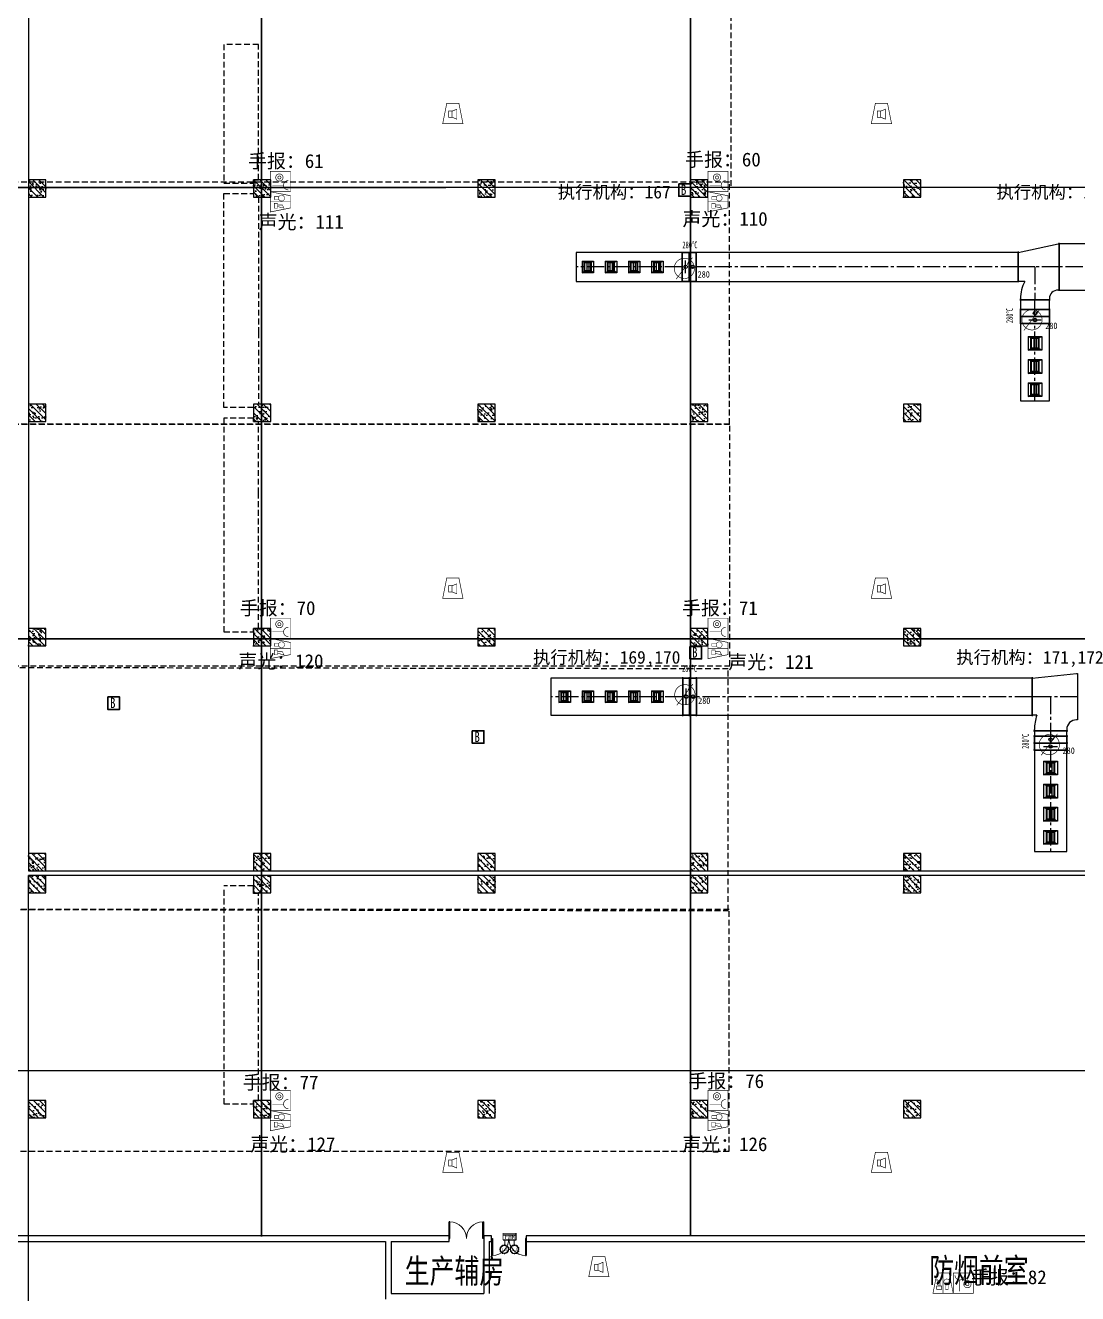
# Model space of a CAD drawing. Header units: millimetres. Extents: x -633009578 to 5705885, y -633235091 to 2571734.
# Drawn here: x 3601586 to 3647074, y 2109855 to 2164685 of the extents above; entities that cross this region are included whole.
import ezdxf
from ezdxf.enums import TextEntityAlignment as Align

# ---------------------------------------------------------------- set-up
doc = ezdxf.new("R2010")
doc.units = ezdxf.units.MM
doc.header["$LTSCALE"] = 1000
doc.header["$MEASUREMENT"] = 0
doc.linetypes.add('CENTER2', pattern=[1.125, 0.75, -0.125, 0.125, -0.125])
doc.linetypes.add('HIDDEN', pattern=[0.375, 0.25, -0.125])
doc.layers.get('0').update_dxf_attribs({"color": 9})
for name, color, linetype in [('000000000000电气', 7, 'Continuous'), ('A-ABOV(投影线)', 154, 'HIDDEN'), ('A-COLUM(柱)', 255, 'Continuous'), ('A-DOOR(门）', 4, 'Continuous'), ('A-FLOR(看线)', 8, 'Continuous'), ('A-TEXT(房间)', 243, 'Continuous'), ('A-WALL(墙)', 255, 'Continuous'), ('DUCT-排烟中心线', 5, 'CENTER2'), ('DUCT-排烟法兰', 4, 'Continuous'), ('DUCT-排烟管', 2, 'Continuous'), ('DUCT-排烟管端线', 4, 'Continuous'), ('DUCT-排烟阀门', 7, 'Continuous'), ('DUCT-排风风口', 7, 'Continuous'), ('HVAC-water Dim-SF', 241, 'Continuous'), ('TEL_TEXT', 7, 'Continuous'), ('电-强电平面-线缆', 3, 'Continuous'), ('设备-消防', 3, 'Continuous')]:
    doc.layers.add(name, color=color, linetype=linetype)
doc.styles.add('_TCH', font='simhei.ttf', dxfattribs={"width": 0.75, "bigfont": 'hztxt.shx'})
doc.styles.add('_TEL_DIM', font='simhei.ttf', dxfattribs={"height": 3.5, "bigfont": 'HZTXT'})
doc.styles.add('_THVAC_DIM', font='simhei.ttf', dxfattribs={"width": 0.8, "height": 3.5, "bigfont": 'HZTXT'})
doc.styles.add('IDQSTYLE', font='simhei.ttf', dxfattribs={"width": 0.707, "bigfont": 'hztxt.shx'})
doc.styles.add('SF', font='simhei.ttf', dxfattribs={"width": 0.75, "bigfont": '@@@hztxt.shx'})
doc.styles.get("Standard").update_dxf_attribs({"font": 'simhei.ttf', "bigfont": 'hztxt.shx'})
doc.styles.add('宋', font='simhei.ttf', dxfattribs={"width": 0.8})
doc.styles.add('宋体', font='simhei.ttf')

# ---------------------------------------------------------------- blocks, each defined once
blk = doc.blocks.new('HC001213')
at = {"color": 0, "linetype": 'Continuous', "const_width": 0.2}
blk.add_lwpolyline([(-1.875, 3.125), (1.875, 3.125), (3.125, -3.125), (-3.125, -3.125)], close=True, dxfattribs=at)
for points in [[(-1.293653517016746, 0.7382802506738564), (-0.243653517016746, 0.7382802506738564), (-0.243653517016746, -1.136719749326144), (-1.293653517016746, -1.136719749326144), (-1.293653517016746, 0.7382802506738564)], [(-0.243653517016746, 0.7382802506738564), (1.231346482983254, 1.338280250673856), (1.231346482983254, -1.736719749326144), (-0.243653517016746, -1.136719749326144)]]:
    blk.add_lwpolyline(points, dxfattribs=at)
at = {"color": 0, "style": 'IDQSTYLE', "width": 0.7}
blk.add_attdef('PSFHATT', (5.125, -3.125), '', height=2.5, dxfattribs=at)
blk = doc.blocks.new('HC001212')
at = {"color": 0, "linetype": 'Continuous', "const_width": 0.2}
blk.add_lwpolyline([(-1.875, 3.125), (1.875, 3.125), (3.125, -3.125), (-3.125, -3.125)], close=True, dxfattribs=at)
at = {"color": 0, "linetype": 'Continuous'}
for points, const_width in [([(-1.459485991813081, -0.8805239327332393), (-1.95948599181308, 1.119476067266761), (-0.9594859918130805, 0.619476067266761), (-0.9594859918130805, -0.8805239327332393)], 0.16), ([(0, 3.125), (0, -3.125)], 0.2), ([(-1.959485991813081, -1.880523932733239), (-1.95948599181308, -0.8805239327332393), (-0.4594859918130805, -0.8805239327332393), (-0.4594859918130805, -1.880523932733239), (-1.959485991813081, -1.880523932733239)], 0.16), ([(0.7290485194275803, -0.380523932733239), (0.7290485194281489, -1.880523932733239), (1.569048519428149, -1.880523932733239), (1.569048519430491, -0.380523932733239)], 0.16)]:
    blk.add_lwpolyline(points, dxfattribs=dict(at, const_width=const_width))
at = {"color": 0, "linetype": 'Continuous', "const_width": 0.16}
blk.add_lwpolyline([(1.799048519428144, -0.2905239327332435, 0.1989123673796631), (2.068287334970649, 0.3594760672667566, 0.1989123673796631), (1.799048519428145, 1.009476067266757, 0.1989123673796404), (1.149048519428189, 1.278714882809276, 0.1989123673796654), (0.4990485194281443, 1.009476067266757, 0.198912367379653), (0.2298097038856248, 0.3594760672667572, 0.1989123673796529), (0.4990485194281444, -0.2905239327332433, 0.1989123673796571), (1.14904851942816, -0.5597627482757622, 0.1989123673796488)], format="xyb", close=True, dxfattribs=at)
at = {"color": 0, "style": 'IDQSTYLE', "width": 0.7}
blk.add_attdef('PSFHATT', (5.125, -3.125), '', height=2.5, dxfattribs=at)
blk = doc.blocks.new('HC001208')
at = {"color": 0, "linetype": 'Continuous', "const_width": 0.2}
blk.add_lwpolyline([(-3.125, 3.125), (3.125, 3.125), (3.125, -3.125), (-3.125, -3.125)], close=True, dxfattribs=at)
blk.add_lwpolyline([(-2.560875308812533, 2.421549273106315, 0.198912367379651), (-2.13910907372117, 1.40331550819771, 0.1989123673796632), (-1.120875308812534, 0.9815492731063138, 0.1989123673796561), (-0.1026415439039181, 1.403315508197666, 0.1989123673796525), (0.3191246911874668, 2.421549273106313)], format="xyb", dxfattribs=at)
at = {"color": 0, "linetype": 'Continuous', "const_width": 0.128}
blk.add_lwpolyline([(-1.120875308812544, 0.9815492731063138), (-1.120875308812535, -2.518826738720627)], dxfattribs=at)
at = {"color": 0, "linetype": 'Continuous', "const_width": 0.2}
for points in [[(2.383210274305692, -0.3093507400644881, 0.9999999999999997), (0.1432102743056918, -0.3093507400644877, 0.9999999999999999)], [(0.7832102743056915, -0.3093507400644884, 0.9999999999999994), (1.743210274305692, -0.3093507400644881, 0.9999999999999994)]]:
    blk.add_lwpolyline(points, format="xyb", close=True, dxfattribs=at)
at = {"color": 0, "style": 'IDQSTYLE', "width": 0.7}
blk.add_attdef('PSFHATT', (5.125, -3.125), '', height=2.5, dxfattribs=at)
blk = doc.blocks.new('HC001303')
at = {"color": 0, "linetype": 'Continuous'}
blk.add_line((1.147673841419251, 1.538953517481514), (1.735401947549264, 2.599742189978989), dxfattribs=at)
at = {"color": 0, "linetype": 'Continuous', "const_width": 0.2}
blk.add_lwpolyline([(2.673745217742495e-14, -3.125, 0.1989123673796571), (2.209708691207992, -2.209708691207937, 0.1989123673796571), (3.125000000000028, -4.323120637516818e-16, 0.1989123673796568), (2.209708691207993, 2.209708691207993, 0.1989123673796569), (2.841876514387939e-14, 3.125, 0.1989123673796569), (-2.209708691207936, 2.209708691207994, 0.1989123673796568), (-3.124999999999972, 2.10353517373855e-15, 0.1989123673796572), (-2.209708691207937, -2.209708691207936, 0.1989123673796571)], format="xyb", close=True, dxfattribs=at)
blk.add_lwpolyline([(-2.500110713345594, -3.281016827298258), (2.47847216535268, 3.297393019579605)], dxfattribs=at)
at = {"color": 0, "style": 'IDQSTYLE', "width": 0.7}
for tag, p in [('280', (4.109408226946883, -2.854615367737885)), ('PSFHATT', (5.125000010000028, -3.281016827298258))]:
    blk.add_attdef(tag, p, '', height=2, dxfattribs=at)
blk = doc.blocks.new('A$C18BE6784')
at = {"color": 3}
for p, q in [((9.966180517105386, 207.7662279362848), (523.9618938427884, 207.7662279362848)), ((9.966180517105386, 10.07556907826802), (523.9618938427884, 10.07556907826802)), ((523.9618938427884, 10.07556907826802), (523.9618938427884, 267.0734257409931))]:
    blk.add_line(p, q, dxfattribs=at)
at = {"color": 3, "const_width": 19.76906588580314}
blk.add_lwpolyline([(9.966180517105386, 267.0734257409931), (9.966180517105386, 10.07556907826802), (523.9618938427884, 10.07556907826802), (523.9618938427884, 267.0734257409931), (9.966180517105386, 267.0734257409931), (9.966180517105386, 10.07556907826802)], dxfattribs=at)
at = {"layer": 'TEL_TEXT', "style": '宋'}
blk.add_text('FHM', height=174.3631611127561, dxfattribs=at).set_placement((76.73028432228602, 37.78400701103965))
blk = doc.blocks.new('$equip_U$00000071(蒋轩)')
at = {"const_width": 0.040000000000008}
blk.add_lwpolyline([(-0.5, 0, -1), (0.5, 0, -1), (-0.5, 0, -1.4631756610552)], format="xyb", dxfattribs=at)
at = {"linetype": 'Continuous', "const_width": 0.041666666666675}
for points in [[(-0.25, -0.1666666666715173), (-0.25, 0.1666666666715173)], [(0.25, -0.1666666666715173), (0.25, 0.1666666666715173)], [(-0.25, -0.1666666666715173), (0.25, -0.1666666666715173)]]:
    blk.add_lwpolyline(points, dxfattribs=at)
blk.add_circle((0, 0), 0.5000000000001146)
blk.add_point((0, -0.5))
at = {"color": 7, "style": '_TEL_DIM', "flags": 1}
for tag in ['REMARK', 'A']:
    blk.add_attdef(tag, text='', height=1.666666666667e-05, dxfattribs=at).set_placement((0, 0), align=Align.MIDDLE_CENTER)
blk = doc.blocks.new('$equip_U$00000073(LR-JS03)')
at = {"xscale": 1.008, "yscale": 1.008, "zscale": 1.008}
blk.add_blockref('$equip_U$00000071(蒋轩)', (0, 0), dxfattribs=at)
at = {"color": 7, "style": '_TEL_DIM', "flags": 1}
for tag in ['REMARK', 'A']:
    blk.add_attdef(tag, text='', height=2e-05, dxfattribs=at).set_placement((0, 0), align=Align.MIDDLE_CENTER)
blk = doc.blocks.new('$equip_U$00000082(LR-JS03)')
blk.add_blockref('$equip_U$00000073(LR-JS03)', (0, 0))
at = {"color": 7, "style": '_TEL_DIM', "flags": 1}
for tag in ['REMARK', 'A']:
    blk.add_attdef(tag, text='', height=2e-05, dxfattribs=at).set_placement((0, 0), align=Align.MIDDLE_CENTER)
blk = doc.blocks.new('$equip_U$00000090(LR-JS03)')
for p in [(-0.5040000000153668, 0), (0, 0.5040000000008149), (0.5039999999571592, 0), (0, -0.5040000000008149)]:
    blk.add_point(p)
blk.add_blockref('$equip_U$00000082(LR-JS03)', (0, 0))
at = {"color": 7, "style": '_TEL_DIM', "flags": 1}
for tag in ['REMARK', 'A']:
    blk.add_attdef(tag, text='', height=2e-05, dxfattribs=at).set_placement((0, 0), align=Align.MIDDLE_CENTER)
blk = doc.blocks.new('$equip_U$00000099(LR-JS03)')
at = {"linetype": 'Continuous', "ltscale": 0.7, "xscale": 0.6, "yscale": 0.6, "zscale": 0.6}
blk.add_blockref('$equip_U$00000090(LR-JS03)', (0, 0), dxfattribs=at)
at = {"color": 7, "linetype": 'Continuous', "style": '_TEL_DIM', "flags": 1}
for tag in ['REMARK', 'A']:
    blk.add_attdef(tag, text='', height=2e-05, dxfattribs=at).set_placement((0, 0), align=Align.MIDDLE_CENTER)
blk = doc.blocks.new('$equip_U$00000101(LR-JS03)')
at = {"linetype": 'Continuous', "ltscale": 0.7}
for p in [(-0.3023999999277294, 0), (-0.2900179410353303, 0.1034561744891107), (-0.2358388293068856, 0.1892770628328435), (-0.1658388294745237, 0.2592770627816208), (-0.1194070677738637, 0.277826766425278), (0, 0.302399999985937), (0.1048157138284296, 0.2836537081166171), (0.2132320802193135, 0.2144244387745857), (0.2832320802845061, 0.1444244387676008), (0.30240000016056, 0), (-0.2917371464427561, -0.1356171146035194), (-0.2217371466103941, -0.2056171146105044), (-0.1517371465452015, -0.2756171146174893), (0, -0.3024000000441447), (0.1854639847297221, -0.2388490536250174), (0.2639371012337506, -0.1475905369734392)]:
    blk.add_point(p, dxfattribs=at)
blk.add_blockref('$equip_U$00000099(LR-JS03)', (0, 0), dxfattribs=at)
at = {"color": 7, "linetype": 'Continuous', "style": '_TEL_DIM', "flags": 1}
for tag in ['REMARK', 'A']:
    blk.add_attdef(tag, text='', height=2e-05, dxfattribs=at).set_placement((0, 0), align=Align.MIDDLE_CENTER)
blk = doc.blocks.new('$equip_U$00000102(LR-JS03)')
for p in [(-0.3931199999933597, 0), (0, 0.3931199999997261), (0.3931200000224635, 0), (0, -0.3931200000006356)]:
    blk.add_point(p)
at = {"xscale": 1.3, "yscale": 1.3, "zscale": 1.3}
blk.add_blockref('$equip_U$00000101(LR-JS03)', (0, 0), dxfattribs=at)
at = {"color": 7, "style": '_TEL_DIM', "flags": 1}
for tag in ['REMARK', 'A']:
    blk.add_attdef(tag, text='', height=2e-05, dxfattribs=at).set_placement((0, 0), align=Align.MIDDLE_CENTER)
blk = doc.blocks.new('FHHHM')
at = {"layer": '设备-消防', "const_width": 35.58431859444}
for points in [[(-400.2762537132949, -420.9812156084226), (-400.2762537132949, -229.5319353532395)], [(-75.17435393342748, -420.9812156084226), (-75.17435393342748, -229.5319353532395)]]:
    blk.add_lwpolyline(points, dxfattribs=at)
at = {"layer": '设备-消防'}
for name, p, xscale, yscale, zscale in [('A$C18BE6784', (-471.5657044585096, -240.3660831669113), 0.9, 0.9, 0.9), ('$equip_U$00000102(LR-JS03)', (-414.3943202504888, -564.8034442435601), 367.6065970498603, 367.6065970498603, 367.6065970498603)]:
    blk.add_blockref(name, p, dxfattribs=dict(at, xscale=xscale, yscale=yscale, zscale=zscale))
at = {"layer": '设备-消防', "xscale": -367.6065970498603, "yscale": 367.606597049965, "zscale": 367.6065970500075, "rotation": 359.9999999999998}
blk.add_blockref('$equip_U$00000102(LR-JS03)', (-61.05628739541862, -564.8034442435601), dxfattribs=at)
blk = doc.blocks.new('$DorLib2D$00000002')
for p, q in [((-0.5, -5.684341886080802e-17), (-0.5000000000000007, 0.4875)), ((-0.4750000000000007, 0.4875), (-0.5000000000000007, 0.4875)), ((-0.475, -2.842170943040401e-17), (-0.4750000000000007, 0.4875)), ((0.475, -2.842170943040401e-17), (0.4750000000000007, 0.4875)), ((0.4750000000000007, 0.4875), (0.5000000000000007, 0.4875)), ((0.5, -5.684341886080802e-17), (0.5000000000000007, 0.4875)), ((-0.5, -5.684341886080802e-17), (-0.475, -2.842170943040401e-17)), ((0.5, -5.684341886080802e-17), (0.475, -2.842170943040401e-17))]:
    blk.add_line(p, q)
at = {"lineweight": 13}
for centre, start, end in [((-0.4875, -4.263256414560601e-17), 0, 88.53071641864632), ((0.4875, -4.263256414560601e-17), 91.4692835813537, 180)]:
    blk.add_arc(centre, 0.4875, start, end, dxfattribs=at)
blk = doc.blocks.new('_FZH')
h = blk.add_hatch()
h.set_pattern_fill('钢筋混凝土', color=256, scale=0.1, style=0)
h.set_pattern_definition([(45, (0, 0), (-0.1767766952966369, 0.1767766952966369), []), (50, (0, 0), (0.7172601826007535, -0.06275213498259512), [0.07500000000000001, -0.8250000000000001]), (355, (0, 0), (-0.138751333613, 0.7521921337000119), [0.06, -0.66]), (100.4514, (0.05977168000000001, -0.00522934), (0.5785093817140216, 0.6894395420609536), [0.06374019, -0.701142112]), (46.1842, (0, 0.2), (1.067241048625645, -0.1655190143290181), [0.1125, -1.2375]), (96.6356, (0.088936745, 0.186206693), (0.9346627055487033, 0.9741178709004418), [0.095610288, -1.051713]), (351.1842, (0, 0.2), (0.9346619451336272, 0.9741186009253247), [0.09000000000000001, -0.9900000000000001]), (21, (0.1, 0.15), (0.5969070521184617, -0.4026188906653388), [0.07500000000000001, -0.8250000000000001]), (326, (0.1, 0.15), (0.2433153319215824, 0.7251500450468529), [0.06, -0.66]), (71.4514, (0.149742233, 0.116448394), (0.84022262858149, 0.3225304967099524), [0.06374019, -0.701142112]), (37.50000000000001, (0, 0), (0.01215985531729062, 0.3328938538313115), [0, -0.652, 0, -0.67, 0, -0.6625000000000001]), (7.499999999999999, (0, 0), (0.2630695374421486, 0.3944117118823603), [0, -0.382, 0, -0.637, 0, -0.2525]), (-32.5, (-0.223, 0), (0.533822436172409, -0.02255487173437976), [0, -0.25, 0, -0.78, 0, -1.035]), (-42.5, (-0.323, 0), (0.5831861693423862, 0.1001049823323177), [0, -0.325, 0, -0.518, 0, -0.735])])
h.paths.add_polyline_path([(-0.5, -0.5), (0.5, -0.5), (0.5, 0.5), (-0.5, 0.5)])
blk.add_lwpolyline([(-0.5, -0.5), (0.5, -0.5), (0.5, 0.5), (-0.5, 0.5)], close=True)
blk = doc.blocks.new('00000594Cent')
at = {"lineweight": -2}
blk.add_line((-218.75, 1.4210854715202e-14), (218.75, 1.4210854715202e-14), dxfattribs=at)
at = {"color": 0, "linetype": 'ByBlock', "lineweight": -2}
blk.add_circle((0, 1.4210854715202e-14), 125, dxfattribs=at)
blk = doc.blocks.new('00000594Body')
at = {"color": 0, "linetype": 'ByBlock', "lineweight": -2}
for p, q in [((-250, -500), (-249.9999999999964, 500)), ((250, 500), (-250, 500)), ((250, -500), (250.0000000000036, 500)), ((-250, -500), (250, -500))]:
    blk.add_line(p, q, dxfattribs=at)
blk = doc.blocks.new('00000578Cent')
at = {"color": 0, "linetype": 'ByBlock', "lineweight": -2}
blk.add_circle((0, 0), 125, dxfattribs=at)
blk = doc.blocks.new('00000578Body')
at = {"color": 0, "linetype": 'ByBlock', "lineweight": -2}
for p, q in [((249.9999999999964, 500.0000000000036), (-250, 500.0000000000036)), ((-249.9999999999964, -499.9999999999964), (-250, 500.0000000000036)), ((249.9999999999891, -499.9999999999964), (250.0000000000036, 500.0000000000036)), ((-250, -499.9999999999964), (249.9999999999964, -499.9999999999964))]:
    blk.add_line(p, q, dxfattribs=at)
at = {"lineweight": -2}
blk.add_line((0, -218.7499999999982), (0, 218.7499999999982), dxfattribs=at)
blk = doc.blocks.new('$风口$00000108')
for p, q in [((-250, 135), (-190, 75)), ((-250, -135), (-250, 135)), ((200, 25), (-190, 25)), ((250, 135), (200, 75)), ((250, 135), (250, -135)), ((-250, -135), (-190, -75)), ((250, -135), (-250, -135)), ((200, -25), (-190, -25)), ((200, -75), (250, -135))]:
    blk.add_line(p, q)
at = {"linetype": 'Continuous'}
blk.add_line((250, 135), (-250, 135), dxfattribs=at)
at = {"lineweight": 40}
for p, q in [((-190, 75), (200, 75)), ((-190, -75), (-190, 75)), ((200, 75), (200, -75)), ((-190, -75), (200, -75))]:
    blk.add_line(p, q, dxfattribs=at)

msp = doc.modelspace()

# ---------------------------------------------------------------- linework, layer by layer
at = {"layer": '000000000000电气', "color": 2, "lineweight": 35}
for p, q in [((3630344.994031814, 2182454.62917263), (3630344.994031814, 2163659.838167811)), ((3611800.031568192, 2170750.090847585), (3611800.031568192, 2131453.555115059)), ((3630344.994031814, 2163659.838167811), (3630344.994031814, 2119495.626405775)), ((3619765.463482697, 2157673.961400053), (3595657.227508503, 2157673.961400053)), ((3670574.723415326, 2157709.992696284), (3619765.463482697, 2157673.961400053)), ((3607261.487321814, 2138157.379314641), (3583880.333238066, 2138157.379314641)), ((3633520.292136301, 2138157.379314641), (3607261.487321814, 2138157.379314641)), ((3670802.802140869, 2138157.379314641), (3633520.292136301, 2138157.379314641)), ((3611800.031568192, 2131453.555115059), (3611800.031533853, 2112322.078266016)), ((3630344.994031814, 2119495.626405775), (3630344.994031816, 2112354.629172625))]:
    msp.add_line(p, q, dxfattribs=at)
at = {"layer": '000000000000电气', "color": 1, "lineweight": 35}
for points in [[(3629830.98728385, 2157839.385640253), (3630339.20948406, 2157839.385640253), (3630339.20948406, 2157299.727015287), (3629830.98728385, 2157299.727015287)], [(3630312.129808997, 2137835.926299529), (3630820.352009207, 2137835.926299529), (3630820.352009207, 2137296.267674563), (3630312.129808997, 2137296.267674563)], [(3605150.924047457, 2135652.528242498), (3605659.146247667, 2135652.528242498), (3605659.146247667, 2135112.869617532), (3605150.924047457, 2135112.869617532)], [(3620904.204024177, 2134186.545402556), (3621412.426224388, 2134186.545402556), (3621412.426224388, 2133646.88677759), (3620904.204024177, 2133646.88677759)]]:
    msp.add_lwpolyline(points, close=True, dxfattribs=at)
at = {"layer": 'A-ABOV(投影线)'}
for points in [[(3596606.181869012, 2168124.557215751), (3632079.862224406, 2168124.557215751), (3632079.862224406, 2157673.961400053), (3596606.181869012, 2157673.961400053)], [(3611444.99403178, 2157859.629172626), (3611444.99403178, 2158009.629047405), (3611669.99403178, 2158009.629148452), (3611669.99403178, 2163859.629172626), (3610169.99403178, 2163859.629172626), (3610169.99403178, 2157859.629172626)], [(3596556.181835701, 2147448.295096181), (3632030.348125871, 2147448.295096181), (3632030.348125871, 2157898.89091188), (3596556.181835701, 2157898.89091188)], [(3596556.181835701, 2136997.699280483), (3632035.229753599, 2136997.699280483), (3632035.229753599, 2147448.295096181), (3596556.181835701, 2147448.295096181)], [(3596507.015126877, 2126469.210807561), (3631973.072799208, 2126414.365937338), (3631973.072799208, 2136864.961753036), (3596507.015126877, 2136919.80662326)], [(3596507.015126877, 2116018.614991862), (3632017.637163706, 2116014.170684175), (3632017.637163706, 2126464.766499873), (3596507.015126877, 2126469.210807561)]]:
    msp.add_lwpolyline(points, close=True, dxfattribs=at)
for points in [[(3610169.994031779, 2148159.629196799), (3610169.99403178, 2157409.629172626), (3611444.99403178, 2157409.629172626), (3611444.99403178, 2157259.629297847), (3611669.99403178, 2157259.6291968), (3611669.99403178, 2151409.629172626), (3611669.99403178, 2148309.629172626), (3611444.99403178, 2148309.629071578), (3611444.99403178, 2148159.629196799), (3610169.994031779, 2148159.629196799)], [(3610169.994031779, 2147709.629148453), (3610169.99403178, 2138459.629172626), (3611444.99403178, 2138459.629172626), (3611444.99403178, 2138609.629047405), (3611669.99403178, 2138609.629148452), (3611669.99403178, 2144459.629172626), (3611669.99403178, 2147559.629172626), (3611444.99403178, 2147559.629273674), (3611444.99403178, 2147709.629148453), (3610169.994031779, 2147709.629148453)], [(3610169.994031779, 2127309.629148453), (3610169.99403178, 2118059.629172626), (3611444.99403178, 2118059.629172626), (3611444.99403178, 2118209.629047405), (3611669.99403178, 2118209.629148452), (3611669.99403178, 2124059.629172626), (3611669.99403178, 2127159.629172626), (3611444.99403178, 2127159.629273674), (3611444.99403178, 2127484.629148453), (3610169.994031779, 2127484.629148453)]]:
    msp.add_lwpolyline(points, dxfattribs=at)
at = {"layer": 'A-FLOR(看线)'}
for points in [[(3601719.994031766, 2195084.629172626), (3601719.994031766, 2128134.629172626)], [(3601719.994031766, 2128134.629172626), (3667769.99403178, 2128134.629172626)], [(3667769.99403178, 2127934.629172626), (3601719.994031765, 2127934.629173214)], [(3601719.994031765, 2060984.629172626), (3601719.994031765, 2127934.629173214)]]:
    msp.add_lwpolyline(points, dxfattribs=at)
at = {"layer": 'A-WALL(墙)'}
for p, q in [((3617279.99403178, 2112354.629172626), (3599209.994032013, 2112354.629172624)), ((3599209.994032013, 2112114.629172625), (3617159.994031797, 2112114.629172624)), ((3617159.994031797, 2112114.629172624), (3617159.994031797, 2109614.62917265)), ((3619899.994031504, 2112354.62917265), (3617279.99403178, 2112354.629172626)), ((3617399.994031797, 2112114.62917265), (3619899.994031504, 2112114.629172713)), ((3617399.994031797, 2112114.62917265), (3617399.994031797, 2109854.62917265)), ((3619899.994031504, 2112114.629172713), (3619899.994031504, 2112354.62917265)), ((3621519.99403178, 2112354.629172626), (3621399.994032013, 2112354.62917265)), ((3621399.994032013, 2112354.62917265), (3621399.994032013, 2112114.629172714)), ((3621399.994031758, 2112114.62917265), (3621399.994031758, 2109854.62917265)), ((3621739.994032013, 2112354.629172623), (3621519.99403178, 2112354.629172626)), ((3621639.994031758, 2112114.62917262), (3621739.994032013, 2112114.629172619)), ((3621639.994031758, 2112114.62917262), (3621639.994031758, 2109854.629172634)), ((3621739.994032013, 2112114.629172619), (3621739.994032013, 2112354.629172623)), ((3658699.994031992, 2112354.629172633), (3623239.994032013, 2112354.629172624)), ((3623239.994032013, 2112354.629172624), (3623239.994032013, 2112114.629172619)), ((3623239.994032013, 2112114.629172619), (3658939.994031667, 2112114.62917262)), ((3617399.994031797, 2109854.62917265), (3621399.994031758, 2109854.62917265))]:
    msp.add_line(p, q, dxfattribs=at)
at = {"layer": 'DUCT-排烟中心线', "color": 8}
for p, q in [((3629978.908608378, 2154243.332482332), (3625399.392909423, 2154243.332482332)), ((3644506.258031918, 2154243.332482332), (3630579.508608379, 2154243.332482332)), ((3645231.458031918, 2154243.332482332), (3644506.458031918, 2154243.332482332)), ((3646281.458031918, 2154243.332482332), (3645231.458031918, 2154243.332482332)), ((3645231.458031918, 2154243.332482332), (3645231.458031918, 2152818.332482332)), ((3654046.816134646, 2154243.332482332), (3646281.658031919, 2154243.332482332)), ((3645231.458031918, 2152396.30913857), (3645231.458031918, 2152818.132482332)), ((3645231.458031918, 2148448.723002111), (3645231.458031918, 2151795.50913857)), ((3630000.992513242, 2135662.459945332), (3624301.673675541, 2135662.459945332)), ((3645104.1633, 2135662.459945332), (3630601.592513241, 2135662.459945332)), ((3645904.3633, 2135662.459945332), (3645104.3633, 2135662.459945332)), ((3647074.3633, 2135662.459945332), (3645904.3633, 2135662.459945332)), ((3645904.3633, 2135662.459945332), (3645904.3633, 2134192.459945332)), ((3645904.3633, 2134192.259945332), (3645904.3633, 2133955.407323562)), ((3645904.3633, 2133354.807323562), (3645904.3633, 2128964.608132874))]:
    msp.add_line(p, q, dxfattribs=at)
at = {"layer": 'DUCT-排烟法兰', "color": 8}
for p, q in [((3629979.008608379, 2153588.332482332), (3629979.008608379, 2154898.332482332)), ((3630279.208608378, 2153588.332482332), (3630279.208608378, 2154898.332482332)), ((3630579.408608378, 2153588.332482332), (3630579.408608378, 2154898.332482332)), ((3644506.358031918, 2154908.332482332), (3644506.358031918, 2153578.332482332)), ((3646281.558031919, 2153203.332482332), (3646281.558031919, 2155283.332482332)), ((3644576.458031918, 2152818.232482332), (3645886.458031918, 2152818.232482332)), ((3645886.458031918, 2152396.20913857), (3644576.458031918, 2152396.20913857)), ((3645886.458031918, 2152096.00913857), (3644576.458031918, 2152096.00913857)), ((3645886.458031918, 2152095.80913857), (3644576.458031918, 2152095.80913857)), ((3645886.458031918, 2151795.60913857), (3644576.458031918, 2151795.60913857)), ((3630001.092513241, 2134822.459945332), (3630001.092513241, 2136502.459945332)), ((3630301.292513242, 2134822.459945332), (3630301.292513242, 2136502.459945332)), ((3630601.492513242, 2134822.459945332), (3630601.492513242, 2136502.459945332)), ((3645104.2633, 2136502.459945332), (3645104.2633, 2134822.459945332)), ((3645164.3633, 2134192.359945332), (3646644.3633, 2134192.359945332)), ((3646644.3633, 2133955.307323562), (3645164.3633, 2133955.307323562)), ((3646644.3633, 2133655.107323562), (3645164.3633, 2133655.107323562)), ((3646644.3633, 2133354.907323562), (3645164.3633, 2133354.907323562))]:
    msp.add_line(p, q, dxfattribs=at)
at = {"layer": 'DUCT-排烟管', "color": 8}
for p, q in [((3629978.908608378, 2154868.332482332), (3625399.392909423, 2154868.332482332)), ((3625399.392909423, 2154868.332482332), (3625399.392909423, 2153618.332482332)), ((3629979.108608379, 2154868.332482332), (3630279.108608379, 2154868.332482332)), ((3630279.308608379, 2154868.332482332), (3630579.308608379, 2154868.332482332)), ((3644506.258031918, 2154868.332482332), (3630579.508608379, 2154868.332482332)), ((3644506.458031918, 2154868.332482332), (3646231.458031918, 2155243.332482332)), ((3646231.458031918, 2155243.332482332), (3646281.458031918, 2155243.332482332)), ((3654046.816134646, 2155243.332482332), (3646281.658031919, 2155243.332482332)), ((3625399.392909423, 2153618.332482332), (3629978.908608378, 2153618.332482332)), ((3630279.108608379, 2153618.332482332), (3629979.108608379, 2153618.332482332)), ((3630579.308608379, 2153618.332482332), (3630279.308608379, 2153618.332482332)), ((3630579.508608379, 2153618.332482332), (3644506.258031918, 2153618.332482332)), ((3644789.887707584, 2153618.332482332), (3644506.458031918, 2153618.332482332)), ((3646281.458031918, 2153243.332482332), (3646231.458031918, 2153243.332482332)), ((3646281.658031919, 2153243.332482332), (3654046.816134646, 2153243.332482332)), ((3644606.458031918, 2152818.332482332), (3644606.458031918, 2152868.332482332)), ((3644606.458031918, 2152818.132482332), (3644606.458031918, 2152396.30913857)), ((3645856.458031918, 2152868.332482332), (3645856.458031918, 2152818.332482332)), ((3645856.458031918, 2152396.30913857), (3645856.458031918, 2152818.132482332)), ((3644606.458031918, 2152096.10913857), (3644606.458031918, 2152396.10913857)), ((3644606.458031918, 2151795.70913857), (3644606.458031918, 2152095.70913857)), ((3645856.458031918, 2152396.10913857), (3645856.458031918, 2152096.10913857)), ((3645856.458031918, 2152095.70913857), (3645856.458031918, 2151795.70913857)), ((3644606.458031918, 2151795.50913857), (3644606.458031918, 2148448.723002111)), ((3645856.458031918, 2148448.723002111), (3645856.458031918, 2151795.50913857)), ((3644606.458031918, 2148448.723002111), (3645856.458031918, 2148448.723002111)), ((3630000.992513242, 2136462.459945332), (3624301.673675541, 2136462.459945332)), ((3624301.673675541, 2136462.459945332), (3624301.673675541, 2134862.459945332)), ((3630001.192513241, 2136462.459945332), (3630301.192513241, 2136462.459945332)), ((3630301.392513241, 2136462.459945332), (3630601.392513241, 2136462.459945332)), ((3645104.1633, 2136462.459945332), (3630601.592513241, 2136462.459945332)), ((3645104.3633, 2136462.459945332), (3647024.3633, 2136662.459945332)), ((3647024.3633, 2136662.459945332), (3647074.3633, 2136662.459945332)), ((3624301.673675541, 2134862.459945332), (3630000.992513242, 2134862.459945332)), ((3630301.192513241, 2134862.459945332), (3630001.192513241, 2134862.459945332)), ((3630601.392513241, 2134862.459945332), (3630301.392513241, 2134862.459945332)), ((3630601.592513241, 2134862.459945332), (3645104.1633, 2134862.459945332)), ((3645313.223329103, 2134862.459945332), (3645104.3633, 2134862.459945332)), ((3647074.3633, 2134662.459945332), (3647024.3633, 2134662.459945332)), ((3645204.3633, 2134192.459945332), (3645204.3633, 2134242.459945332)), ((3645204.3633, 2134192.259945332), (3645204.3633, 2133955.407323562)), ((3646604.3633, 2134242.459945332), (3646604.3633, 2134192.459945332)), ((3646604.3633, 2133955.407323562), (3646604.3633, 2134192.259945332)), ((3645204.3633, 2133655.207323561), (3645204.3633, 2133955.207323561)), ((3645204.3633, 2133355.007323562), (3645204.3633, 2133655.007323562)), ((3646604.3633, 2133955.207323561), (3646604.3633, 2133655.207323561)), ((3646604.3633, 2133655.007323562), (3646604.3633, 2133355.007323562)), ((3645204.3633, 2133354.807323562), (3645204.3633, 2128964.608132874)), ((3646604.3633, 2128964.608132874), (3646604.3633, 2133354.807323562)), ((3645204.3633, 2128964.608132874), (3646604.3633, 2128964.608132874))]:
    msp.add_line(p, q, dxfattribs=at)
for centre, radius, start in [((3646231.45803192, 2152868.332482331), 1625.000000002095, 152.5135737496421), ((3646231.458031918, 2152868.332482332), 375, 90), ((3647024.363299993, 2134242.459945333), 1819.999999993714, 160.0829502521582), ((3647024.3633, 2134242.459945332), 420, 90)]:
    msp.add_arc(centre, radius, start, 180, dxfattribs=at)
at = {"layer": 'DUCT-排烟管端线', "color": 8}
for p, q in [((3629978.908608378, 2153618.332482332), (3629978.908608378, 2154868.332482332)), ((3629979.108608379, 2154868.332482332), (3629979.108608379, 2153618.332482332)), ((3630279.108608379, 2154868.332482332), (3630279.108608379, 2153618.332482332)), ((3630279.308608379, 2154868.332482332), (3630279.308608379, 2153618.332482332)), ((3630579.308608379, 2154868.332482332), (3630579.308608379, 2153618.332482332)), ((3630579.508608379, 2154868.332482332), (3630579.508608379, 2153618.332482332)), ((3644506.258031918, 2153618.332482332), (3644506.258031918, 2154868.332482332)), ((3644506.458031918, 2153618.332482332), (3644506.458031918, 2154868.332482332)), ((3646281.458031918, 2155243.332482332), (3646281.458031918, 2153243.332482332)), ((3646281.658031919, 2155243.332482332), (3646281.658031919, 2153243.332482332)), ((3645856.458031918, 2152818.332482332), (3644606.458031918, 2152818.332482332)), ((3645856.458031918, 2152818.132482332), (3644606.458031918, 2152818.132482332)), ((3644606.458031918, 2152396.30913857), (3645856.458031918, 2152396.30913857)), ((3644606.458031918, 2152396.10913857), (3645856.458031918, 2152396.10913857)), ((3644606.458031918, 2152096.10913857), (3645856.458031918, 2152096.10913857)), ((3644606.458031918, 2152095.70913857), (3645856.458031918, 2152095.70913857)), ((3644606.458031918, 2151795.70913857), (3645856.458031918, 2151795.70913857)), ((3645856.458031918, 2151795.50913857), (3644606.458031918, 2151795.50913857)), ((3630000.992513242, 2134862.459945332), (3630000.992513242, 2136462.459945332)), ((3630001.192513241, 2136462.459945332), (3630001.192513241, 2134862.459945332)), ((3630301.192513241, 2136462.459945332), (3630301.192513241, 2134862.459945332)), ((3630301.392513241, 2136462.459945332), (3630301.392513241, 2134862.459945332)), ((3630601.392513241, 2136462.459945332), (3630601.392513241, 2134862.459945332)), ((3630601.592513241, 2136462.459945332), (3630601.592513241, 2134862.459945332)), ((3645104.1633, 2134862.459945332), (3645104.1633, 2136462.459945332)), ((3645104.3633, 2134862.459945332), (3645104.3633, 2136462.459945332)), ((3647074.3633, 2136662.459945332), (3647074.3633, 2134662.459945332)), ((3646604.3633, 2134192.459945332), (3645204.3633, 2134192.459945332)), ((3646604.3633, 2134192.259945332), (3645204.3633, 2134192.259945332)), ((3645204.3633, 2133955.407323562), (3646604.3633, 2133955.407323562)), ((3646604.3633, 2133955.207323561), (3645204.3633, 2133955.207323561)), ((3646604.3633, 2133655.207323561), (3645204.3633, 2133655.207323561)), ((3646604.3633, 2133655.007323562), (3645204.3633, 2133655.007323562)), ((3646604.3633, 2133355.007323562), (3645204.3633, 2133355.007323562)), ((3646604.3633, 2133354.807323562), (3645204.3633, 2133354.807323562))]:
    msp.add_line(p, q, dxfattribs=at)
at = {"layer": '电-强电平面-线缆', "color": 1, "linetype": 'Continuous', "const_width": 60}
msp.add_lwpolyline([(3553865.079323221, 2119495.626405775), (3663157.394115238, 2119495.626405775)], dxfattribs=at)

# ---------------------------------------------------------------- block references
at = {"layer": '000000000000电气', "color": 3, "xscale": 1.2285, "yscale": 1.2285, "zscale": 1.2285}
msp.add_blockref('FHHHM', (3622803.213762458, 2112464.153087396), dxfattribs=at)
at = {"layer": 'A-COLUM(柱)', "xscale": 750, "yscale": 750, "zscale": 750, "rotation": 270}
for p in [(3602094.99403178, 2157634.629172626), (3611819.99403178, 2157634.629172626), (3621519.99403178, 2157634.629172626), (3630719.99403178, 2157634.629172626), (3639919.99403178, 2157634.629172626), (3602094.99403178, 2147934.629172626), (3611819.99403178, 2147934.629172626), (3621519.99403178, 2147934.629172626), (3630719.99403178, 2147934.629172626), (3639919.99403178, 2147934.629172626), (3602094.99403178, 2138234.629172626), (3611819.99403178, 2138234.629172626), (3621519.99403178, 2138234.629172626), (3630719.99403178, 2138234.629172626), (3639919.99403178, 2138234.629172626), (3602094.99403178, 2128509.629172626), (3611819.99403178, 2128509.629172626), (3621519.99403178, 2128509.629172626), (3630719.99403178, 2128509.629172626), (3639919.99403178, 2128509.629172626), (3602094.99403178, 2127559.629172626), (3611819.99403178, 2127559.629172626), (3621519.99403178, 2127559.629172626), (3630719.99403178, 2127559.629172626), (3639919.99403178, 2127559.629172626), (3602094.99403178, 2117834.629172626), (3611819.99403178, 2117834.629172626), (3621519.99403178, 2117834.629172626), (3630719.99403178, 2117834.629172626), (3639919.99403178, 2117834.629172626)]:
    msp.add_blockref('_FZH', p, dxfattribs=at)
at = {"layer": 'A-DOOR(门）', "xscale": 1500, "yscale": 1500, "zscale": 1500}
msp.add_blockref('$DorLib2D$00000002', (3620649.99403172, 2112234.629172626), dxfattribs=at)
at = {"layer": 'A-DOOR(门）', "xscale": -1500, "yscale": 1500, "zscale": 1500, "rotation": 180}
msp.add_blockref('$DorLib2D$00000002', (3622489.994031819, 2112234.629172626), dxfattribs=at)
at = {"layer": 'DUCT-排烟阀门', "color": 8, "xscale": 0.6}
for name, p, yscale in [('00000578Body', (3630129.108608379, 2154243.332482332, 3000), 1.25), ('00000594Body', (3630429.308608379, 2154243.332482332, 3000), 1.25), ('00000578Cent', (3630129.108608379, 2154243.332482332, 3000), 0.6), ('00000594Cent', (3630429.308608379, 2154243.332482332, 3000), 0.6), ('00000578Body', (3630151.192513241, 2135662.459945332, 3000), 1.6), ('00000594Body', (3630451.392513241, 2135662.459945332, 3000), 1.6), ('00000578Cent', (3630151.192513241, 2135662.459945332, 3000), 0.6), ('00000594Cent', (3630451.392513241, 2135662.459945332, 3000), 0.6)]:
    msp.add_blockref(name, p, dxfattribs=dict(at, yscale=yscale))
for name, p, yscale, rotation in [('00000594Body', (3645231.458031918, 2152246.10913857, 3000), 1.25, 89.99999999999999), ('00000578Body', (3645231.458031918, 2151945.70913857, 3000), 1.25, 89.99999999999999), ('00000594Cent', (3645231.458031918, 2152246.10913857, 3000), 0.6, 89.99999999999999), ('00000578Cent', (3645231.458031918, 2151945.70913857, 3000), 0.6, 89.99999999999999), ('00000594Body', (3645904.3633, 2133805.207323561, 3000), 1.4, 270), ('00000578Body', (3645904.3633, 2133505.007323562, 3000), 1.4, 270), ('00000594Cent', (3645904.3633, 2133805.207323561, 3000), 0.6, 270), ('00000578Cent', (3645904.3633, 2133505.007323562, 3000), 0.6, 270)]:
    msp.add_blockref(name, p, dxfattribs=dict(at, yscale=yscale, rotation=rotation))
at = {"layer": 'DUCT-排风风口', "color": 8, "yscale": 1.851851851851852, "rotation": 90}
for p in [(3625902.481498637, 2154243.332482332, 2600), (3626902.481498637, 2154243.332482332, 2600), (3627902.481498637, 2154243.332482332, 2600), (3628902.481498637, 2154243.332482332, 2600), (3624902.481498637, 2135662.459945332, 2600), (3625902.481498637, 2135662.459945332, 2600), (3626902.481498637, 2135662.459945332, 2600), (3627902.481498637, 2135662.459945332, 2600), (3628902.481498637, 2135662.459945332, 2600)]:
    msp.add_blockref('$风口$00000108', p, dxfattribs=at)
at = {"layer": 'DUCT-排风风口', "color": 8, "xscale": 1.2, "yscale": 2.222222222222222, "rotation": 90}
for p in [(3645231.458031918, 2150935.985720851, 2600), (3645231.458031918, 2149935.985720851, 2600), (3645231.458031918, 2148935.985720851, 2600), (3645904.3633, 2132579.444400196, 2600), (3645904.3633, 2131579.444400196, 2600), (3645904.3633, 2130579.444400196, 2600), (3645904.3633, 2129579.444400196, 2600)]:
    msp.add_blockref('$风口$00000108', p, dxfattribs=at)
at = {"layer": '设备-消防', "xscale": 140, "yscale": 140, "zscale": 140}
for name, p in [('HC001213', (3620065.994031751, 2160873.204544518)), ('HC001213', (3638593.494031751, 2160873.204544518)), ('HC001213', (3620065.994031751, 2140352.66280245)), ('HC001213', (3638593.494031751, 2140352.66280245)), ('HC001213', (3620065.994031751, 2115530.129200103)), ('HC001213', (3638593.494031751, 2115530.129200103)), ('HC001213', (3626378.225889401, 2111019.35051402)), ('HC001212', (3641257.467353989, 2110307.697758649)), ('HC001208', (3642132.467353989, 2110307.697758649))]:
    msp.add_blockref(name, p, dxfattribs=at)
at = {"layer": '设备-消防', "xscale": -140, "yscale": 140, "zscale": 140, "rotation": 270}
for name, p in [('HC001208', (3612609.993242543, 2157930.751203394)), ('HC001208', (3631527.19906499, 2157930.751203394)), ('HC001212', (3612609.993242543, 2157055.751203394)), ('HC001212', (3631527.19906499, 2157055.751203394)), ('HC001208', (3612609.993242543, 2138618.81542093)), ('HC001208', (3631527.19906499, 2138618.81542093)), ('HC001212', (3612609.993242543, 2137743.81542093)), ('HC001212', (3631527.19906499, 2137743.81542093)), ('HC001208', (3612609.993242543, 2118206.853125494)), ('HC001208', (3631527.19906499, 2118206.853125494)), ('HC001212', (3612609.993242543, 2117331.853125494)), ('HC001212', (3631527.19906499, 2117331.853125494))]:
    msp.add_blockref(name, p, dxfattribs=at)
at = {"layer": '设备-消防'}
ref = msp.add_blockref('HC001303', (3630073.519370739, 2154178.490354721, 3000), dxfattribs=dict(at, xscale=140, yscale=140, zscale=140))
ref.add_attrib('280', '280', (3630648.836522512, 2153778.844203237, 3000), dxfattribs={"layer": '0', "color": 0, "height": 280, "width": 0.8})
ref = msp.add_blockref('HC001303', (3645100.868794279, 2151955.867010958, 3000), dxfattribs=dict(at, xscale=140, yscale=140, zscale=140))
ref.add_attrib('280', '280', (3645676.185946052, 2151556.220859475, 3000), dxfattribs={"layer": '0', "color": 0, "height": 280, "width": 0.8})
ref = msp.add_blockref('HC001303', (3630095.603275602, 2135747.61781772, 3000), dxfattribs=dict(at, xscale=140, yscale=140, zscale=140))
ref.add_attrib('280', '280', (3630670.920427375, 2135347.971666237, 3000), dxfattribs={"layer": '0', "color": 0, "height": 280, "width": 0.8})
ref = msp.add_blockref('HC001303', (3645850.165301583, 2133590.152291196, 3000), dxfattribs=dict(at, xscale=140, yscale=140, zscale=140))
ref.add_attrib('280', '280', (3646425.482453356, 2133190.506139713, 3000), dxfattribs={"layer": '0', "color": 0, "height": 280, "width": 0.8})

# ---------------------------------------------------------------- texts
at = {"layer": '000000000000电气', "color": 2, "lineweight": 35, "style": '宋体'}
for s, p in [('手报：60', (3630104.632494622, 2158585.653880591)), ('手报：61', (3611211.356403699, 2158519.593474668)), ('手报：70', (3610856.192975108, 2139193.761831265)), ('手报：71', (3629975.598917157, 2139193.761831265)), ('手报：77', (3610987.639701067, 2118687.813303703)), ('手报：76', (3630247.696232677, 2118743.166116349)), ('手报：82', (3642466.116792392, 2110264.38865504))]:
    msp.add_text(s, height=600, dxfattribs=at).set_placement(p)
at = {"layer": '000000000000电气', "color": 20, "lineweight": 35, "true_color": 0xff5500, "style": '宋体'}
for s, height, p in [('执行机构：167', 551, (3624599.98397497, 2157201.966221822)), ('执行机构：166', 551, (3643559.974391763, 2157201.966221822)), ('执行机构：169,170', 550, (3623531.417168355, 2137090.010838272)), ('执行机构：171,172', 550, (3641826.563876155, 2137090.010838272))]:
    msp.add_text(s, height=height, dxfattribs=at).set_placement(p)
at = {"layer": '000000000000电气', "color": 5, "lineweight": 35, "style": '宋体'}
for s, p in [('声光：111', (3611669.99403178, 2155891.671321684)), ('声光：110', (3629994.264352347, 2156018.710563825)), ('声光：120', (3610793.166484423, 2136897.714454899)), ('声光：121', (3631973.072799208, 2136864.961753036)), ('声光：127', (3611308.90513142, 2116016.762471412)), ('声光：126', (3629983.634479667, 2116014.425248394))]:
    msp.add_text(s, height=600, dxfattribs=at).set_placement(p)
at = {"layer": 'A-TEXT(房间)', "style": '_TCH', "width": 0.75}
for s, p in [('防烟前室', (3640660.219726594, 2110337.286538807)), ('生产辅房', (3617986.385041743, 2110304.741364947))]:
    msp.add_text(s, height=1050, dxfattribs=at).set_placement(p)
at = {"layer": 'DUCT-排烟阀门', "color": 8, "style": '_THVAC_DIM', "width": 0.5647058823529412}
for p in [(3629990.60977895, 2155046.8156413, 3000), (3629974.16792526, 2136736.712199866, 3000)]:
    msp.add_text('280%%dC', height=297.5, dxfattribs=at).set_placement(p)
for p in [(3644282.64815016, 2151814.509221293, 3000), (3644964.771302228, 2133407.022767144, 3000)]:
    msp.add_text('280%%dC', height=297.5, rotation=90, dxfattribs=at).set_placement(p)
at = {"layer": 'HVAC-water Dim-SF', "color": 1, "linetype": 'Continuous', "style": 'SF', "width": 0.75}
for p in [(3629928.998556556, 2157354.235528657, 5600), (3630410.141081703, 2137350.776187933, 5600), (3605248.935320163, 2135167.378130902, 5600), (3621002.215296883, 2133701.39529096, 5600)]:
    msp.add_text('B', height=450, dxfattribs=at).set_placement(p)

doc.saveas('drawing.dxf')
